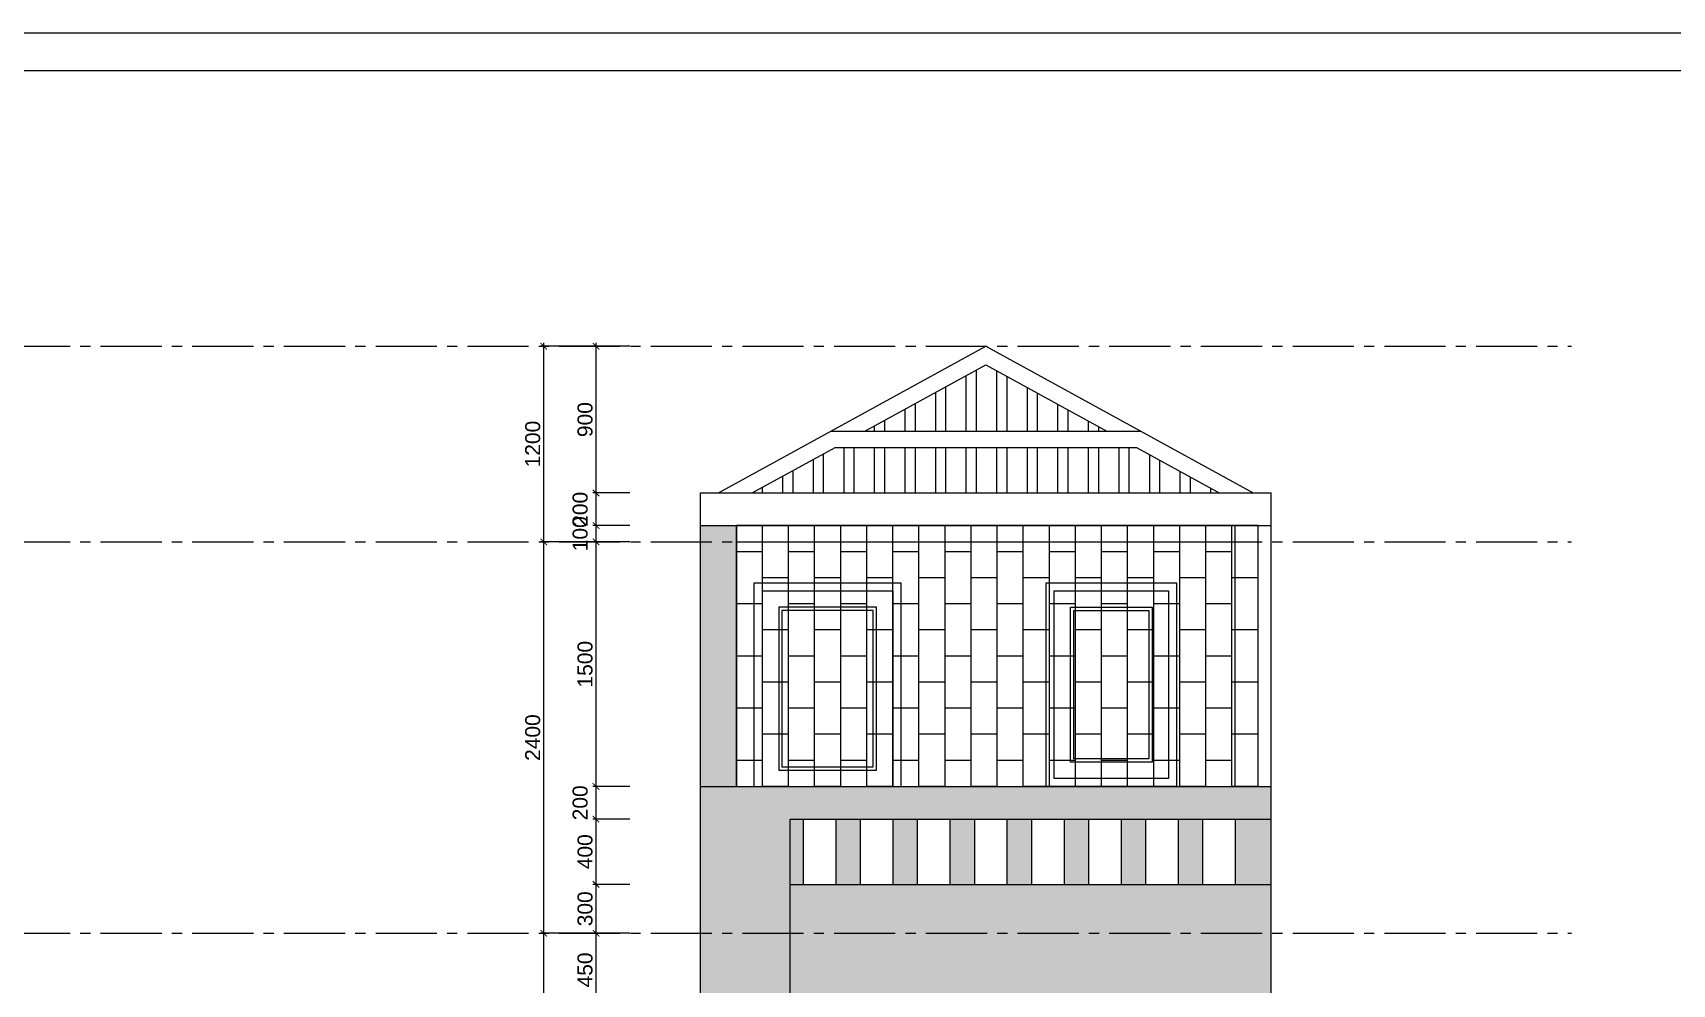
# Model space of a CAD drawing. Header units: millimetres. Extents: x 522695 to 636011, y 461124 to 505319.
# Drawn here: x 599858 to 609915, y 490053 to 495887 of the extents above; entities that cross this region are included whole.
import ezdxf

# ---------------------------------------------------------------- set-up
doc = ezdxf.new("R2010")
doc.units = ezdxf.units.MM
doc.header["$LTSCALE"] = 500
doc.header["$MEASUREMENT"] = 0
doc.linetypes.add('CENTER2', pattern=[1.125, 0.75, -0.125, 0.125, -0.125])
doc.layers.get('0').update_dxf_attribs({"linetype": 'CONTINUOUS'})
doc.layers.get('DEFPOINTS').update_dxf_attribs({"color": 250, "linetype": 'CONTINUOUS'})
for name, color, linetype, lineweight in [('DH_HATCH', 250, 'CONTINUOUS', 5), ('DH_KTHUOC', 8, 'CONTINUOUS', 5), ('DH_NETMANH', 9, 'CONTINUOUS', 5), ('DH_THAY', 4, 'CONTINUOUS', 13), ('DH_TRUC', 251, 'CENTER2', 5)]:
    doc.layers.add(name, color=color, linetype=linetype, lineweight=lineweight)
doc.layers.add('IN', color=5, linetype='CONTINUOUS')
doc.styles.add('DH_KITHUOC', font='arial.ttf')
doc.dimstyles.new('DH_100s', dxfattribs={"dimtxt": 230, "dimasz": 100, "dimexe": 50, "dimexo": 0, "dimgap": 50, "dimtad": 1, "dimdec": 0, "dimzin": 0, "dimdsep": 46, "dimtxsty": 'DH_KITHUOC', "dimblk1": 'ARCHTICK', "dimblk2": 'ARCHTICK', "dimsah": 1, "dimcen": 90, "dimdle": 50, "dimclrd": 8, "dimclre": 8, "dimclrt": 4, "dimadec": 0, "dimazin": 0, "dimtfac": 100, "dimtdec": 0, "dimtofl": 0, "dimtmove": 2, "dimatfit": 3, "dimldrblk": 'ARCHTICK', "dimfxl": 1, "dimtolj": 2, "dimtzin": 0, "dimarcsym": 0})

# ---------------------------------------------------------------- blocks, each defined once
blk = doc.blocks.new('KHUNGTEN_A3')
at = {"color": 3}
blk.add_lwpolyline([(0, 14850), (21000, 14850), (21000, 0), (0, 0)], close=True, dxfattribs=at)
blk.add_lwpolyline([(379.8, 14704), (20854, 14704), (20854, 146), (379.8, 146)], close=True)
blk = doc.blocks.new('_ARCHTICK')
at = {"color": 0, "linetype": 'ByBlock', "const_width": 0.15}
blk.add_lwpolyline([(-0.5, -0.5), (0.5, 0.5)], dxfattribs=at)
blk = doc.blocks.new('*D693')
at = {"layer": 'DEFPOINTS', "color": 0, "transparency": 16777216}
for p in [(603313, 490665), (603520, 490665), (603520, 490365)]:
    blk.add_point(p, dxfattribs=at)
at = {"layer": 'DH_KTHUOC', "color": 8, "lineweight": -2, "transparency": 16777216}
for p, q in [((603520, 490665), (603293, 490665)), ((603313, 490345), (603313, 490685)), ((603520, 490365), (603293, 490365))]:
    blk.add_line(p, q, dxfattribs=at)
at = {"layer": 'DH_KTHUOC', "color": 8, "lineweight": -2, "transparency": 16777216, "xscale": 40, "yscale": 40, "zscale": 40}
for p, rotation in [((603313, 490665), 90), ((603313, 490365), 270)]:
    blk.add_blockref('_ARCHTICK', p, dxfattribs=dict(at, rotation=rotation))
at = {"layer": 'DH_KTHUOC', "color": 4, "transparency": 16777216, "insert": (603246, 490515), "char_height": 92, "attachment_point": 5, "rotation": 90, "style": 'DH_KITHUOC'}
blk.add_mtext('\\A2;300', dxfattribs=at)
blk = doc.blocks.new('*D694')
at = {"layer": 'DEFPOINTS', "color": 0, "transparency": 16777216}
for p in [(603313, 491065), (603520, 491065), (603520, 490665)]:
    blk.add_point(p, dxfattribs=at)
at = {"layer": 'DH_KTHUOC', "color": 8, "lineweight": -2, "transparency": 16777216}
for p, q in [((603520, 491065), (603293, 491065)), ((603313, 490645), (603313, 491085)), ((603520, 490665), (603293, 490665))]:
    blk.add_line(p, q, dxfattribs=at)
at = {"layer": 'DH_KTHUOC', "color": 8, "lineweight": -2, "transparency": 16777216, "xscale": 40, "yscale": 40, "zscale": 40}
for p, rotation in [((603313, 491065), 90), ((603313, 490665), 270)]:
    blk.add_blockref('_ARCHTICK', p, dxfattribs=dict(at, rotation=rotation))
at = {"layer": 'DH_KTHUOC', "color": 4, "transparency": 16777216, "insert": (603246, 490865), "char_height": 92, "attachment_point": 5, "rotation": 90, "style": 'DH_KITHUOC'}
blk.add_mtext('\\A2;400', dxfattribs=at)
blk = doc.blocks.new('*D695')
at = {"layer": 'DEFPOINTS', "color": 0, "transparency": 16777216}
for p in [(603313, 491265), (603520, 491265), (603520, 491065)]:
    blk.add_point(p, dxfattribs=at)
at = {"layer": 'DH_KTHUOC', "color": 8, "lineweight": -2, "transparency": 16777216}
for p, q in [((603520, 491265), (603293, 491265)), ((603313, 491045), (603313, 491285)), ((603520, 491065), (603293, 491065))]:
    blk.add_line(p, q, dxfattribs=at)
at = {"layer": 'DH_KTHUOC', "color": 8, "lineweight": -2, "transparency": 16777216, "xscale": 40, "yscale": 40, "zscale": 40}
for p, rotation in [((603313, 491265), 90), ((603313, 491065), 270)]:
    blk.add_blockref('_ARCHTICK', p, dxfattribs=dict(at, rotation=rotation))
at = {"layer": 'DH_KTHUOC', "color": 4, "transparency": 16777216, "insert": (603216, 491165), "char_height": 92, "attachment_point": 5, "rotation": 90, "style": 'DH_KITHUOC'}
blk.add_mtext('\\A2;200', dxfattribs=at)
blk = doc.blocks.new('*D696')
at = {"layer": 'DEFPOINTS', "color": 0, "transparency": 16777216}
for p in [(603313, 492765), (603520, 492765), (603520, 491265)]:
    blk.add_point(p, dxfattribs=at)
at = {"layer": 'DH_KTHUOC', "color": 8, "lineweight": -2, "transparency": 16777216}
for p, q in [((603520, 492765), (603293, 492765)), ((603313, 491245), (603313, 492785)), ((603520, 491265), (603293, 491265))]:
    blk.add_line(p, q, dxfattribs=at)
at = {"layer": 'DH_KTHUOC', "color": 8, "lineweight": -2, "transparency": 16777216, "xscale": 40, "yscale": 40, "zscale": 40}
for p, rotation in [((603313, 492765), 90), ((603313, 491265), 270)]:
    blk.add_blockref('_ARCHTICK', p, dxfattribs=dict(at, rotation=rotation))
at = {"layer": 'DH_KTHUOC', "color": 4, "transparency": 16777216, "insert": (603246, 492015), "char_height": 92, "attachment_point": 5, "rotation": 90, "style": 'DH_KITHUOC'}
blk.add_mtext('\\A2;1500', dxfattribs=at)
blk = doc.blocks.new('*D697')
at = {"layer": 'DEFPOINTS', "color": 0, "transparency": 16777216}
for p in [(603313, 492865), (603520, 492865), (603520, 492765)]:
    blk.add_point(p, dxfattribs=at)
at = {"layer": 'DH_KTHUOC', "color": 8, "lineweight": -2, "transparency": 16777216}
for p, q in [((603520, 492865), (603293, 492865)), ((603313, 492745), (603313, 492885)), ((603520, 492765), (603293, 492765))]:
    blk.add_line(p, q, dxfattribs=at)
at = {"layer": 'DH_KTHUOC', "color": 8, "lineweight": -2, "transparency": 16777216, "xscale": 40, "yscale": 40, "zscale": 40}
for p, rotation in [((603313, 492865), 90), ((603313, 492765), 270)]:
    blk.add_blockref('_ARCHTICK', p, dxfattribs=dict(at, rotation=rotation))
at = {"layer": 'DH_KTHUOC', "color": 4, "transparency": 16777216, "insert": (603216, 492815), "char_height": 92, "attachment_point": 5, "rotation": 90, "style": 'DH_KITHUOC'}
blk.add_mtext('\\A2;100', dxfattribs=at)
blk = doc.blocks.new('*D698')
at = {"layer": 'DEFPOINTS', "color": 0, "transparency": 16777216}
for p in [(603313, 493065), (603520, 493065), (603520, 492865)]:
    blk.add_point(p, dxfattribs=at)
at = {"layer": 'DH_KTHUOC', "color": 8, "lineweight": -2, "transparency": 16777216}
for p, q in [((603520, 493065), (603293, 493065)), ((603313, 492845), (603313, 493085)), ((603520, 492865), (603293, 492865))]:
    blk.add_line(p, q, dxfattribs=at)
at = {"layer": 'DH_KTHUOC', "color": 8, "lineweight": -2, "transparency": 16777216, "xscale": 40, "yscale": 40, "zscale": 40}
for p, rotation in [((603313, 493065), 90), ((603313, 492865), 270)]:
    blk.add_blockref('_ARCHTICK', p, dxfattribs=dict(at, rotation=rotation))
at = {"layer": 'DH_KTHUOC', "color": 4, "transparency": 16777216, "insert": (603216, 492965), "char_height": 92, "attachment_point": 5, "rotation": 90, "style": 'DH_KITHUOC'}
blk.add_mtext('\\A2;200', dxfattribs=at)
blk = doc.blocks.new('*D699')
at = {"layer": 'DEFPOINTS', "color": 0, "transparency": 16777216}
for p in [(603313, 493965), (603520, 493965), (603520, 493065)]:
    blk.add_point(p, dxfattribs=at)
at = {"layer": 'DH_KTHUOC', "color": 8, "lineweight": -2, "transparency": 16777216}
for p, q in [((603313, 493045), (603313, 493985)), ((603520, 493965), (603293, 493965)), ((603520, 493065), (603293, 493065))]:
    blk.add_line(p, q, dxfattribs=at)
at = {"layer": 'DH_KTHUOC', "color": 8, "lineweight": -2, "transparency": 16777216, "xscale": 40, "yscale": 40, "zscale": 40}
for p, rotation in [((603313, 493965), 90), ((603313, 493065), 270)]:
    blk.add_blockref('_ARCHTICK', p, dxfattribs=dict(at, rotation=rotation))
at = {"layer": 'DH_KTHUOC', "color": 4, "transparency": 16777216, "insert": (603246, 493515), "char_height": 92, "attachment_point": 5, "rotation": 90, "style": 'DH_KITHUOC'}
blk.add_mtext('\\A2;900', dxfattribs=at)
blk = doc.blocks.new('*D703')
at = {"layer": 'DEFPOINTS', "color": 0, "transparency": 16777216}
for p in [(602992, 490365), (603520, 490365), (603520, 484365)]:
    blk.add_point(p, dxfattribs=at)
at = {"layer": 'DH_KTHUOC', "color": 8, "lineweight": -2, "transparency": 16777216}
for p, q in [((603520, 490365), (602972, 490365)), ((602992, 484345), (602992, 490385)), ((603520, 484365), (602972, 484365))]:
    blk.add_line(p, q, dxfattribs=at)
at = {"layer": 'DH_KTHUOC', "color": 8, "lineweight": -2, "transparency": 16777216, "xscale": 40, "yscale": 40, "zscale": 40}
for p, rotation in [((602992, 490365), 90), ((602992, 484365), 270)]:
    blk.add_blockref('_ARCHTICK', p, dxfattribs=dict(at, rotation=rotation))
at = {"layer": 'DH_KTHUOC', "color": 4, "transparency": 16777216, "insert": (602925, 487365), "char_height": 92, "attachment_point": 5, "rotation": 90, "style": 'DH_KITHUOC'}
blk.add_mtext('\\A2;6000', dxfattribs=at)
blk = doc.blocks.new('*D704')
at = {"layer": 'DEFPOINTS', "color": 0, "transparency": 16777216}
for p in [(602992, 492765), (603520, 492765), (603520, 490365)]:
    blk.add_point(p, dxfattribs=at)
at = {"layer": 'DH_KTHUOC', "color": 8, "lineweight": -2, "transparency": 16777216}
for p, q in [((603520, 492765), (602972, 492765)), ((602992, 490345), (602992, 492785)), ((603520, 490365), (602972, 490365))]:
    blk.add_line(p, q, dxfattribs=at)
at = {"layer": 'DH_KTHUOC', "color": 8, "lineweight": -2, "transparency": 16777216, "xscale": 40, "yscale": 40, "zscale": 40}
for p, rotation in [((602992, 492765), 90), ((602992, 490365), 270)]:
    blk.add_blockref('_ARCHTICK', p, dxfattribs=dict(at, rotation=rotation))
at = {"layer": 'DH_KTHUOC', "color": 4, "transparency": 16777216, "insert": (602925, 491565), "char_height": 92, "attachment_point": 5, "rotation": 90, "style": 'DH_KITHUOC'}
blk.add_mtext('\\A2;2400', dxfattribs=at)
blk = doc.blocks.new('*D705')
at = {"layer": 'DEFPOINTS', "color": 0, "transparency": 16777216}
for p in [(602992, 493965), (603520, 493965), (603520, 492765)]:
    blk.add_point(p, dxfattribs=at)
at = {"layer": 'DH_KTHUOC', "color": 8, "lineweight": -2, "transparency": 16777216}
for p, q in [((602992, 492745), (602992, 493985)), ((603520, 493965), (602972, 493965)), ((603520, 492765), (602972, 492765))]:
    blk.add_line(p, q, dxfattribs=at)
at = {"layer": 'DH_KTHUOC', "color": 8, "lineweight": -2, "transparency": 16777216, "xscale": 40, "yscale": 40, "zscale": 40}
for p, rotation in [((602992, 493965), 90), ((602992, 492765), 270)]:
    blk.add_blockref('_ARCHTICK', p, dxfattribs=dict(at, rotation=rotation))
at = {"layer": 'DH_KTHUOC', "color": 4, "transparency": 16777216, "insert": (602925, 493365), "char_height": 92, "attachment_point": 5, "rotation": 90, "style": 'DH_KITHUOC'}
blk.add_mtext('\\A2;1200', dxfattribs=at)
blk = doc.blocks.new('*D869')
at = {"layer": 'DEFPOINTS', "color": 0, "transparency": 16777216}
for p in [(603313, 490365), (603520, 490365), (603520, 489915)]:
    blk.add_point(p, dxfattribs=at)
at = {"layer": 'DH_KTHUOC', "color": 8, "lineweight": -2, "transparency": 16777216}
for p, q in [((603520, 490365), (603293, 490365)), ((603313, 489895), (603313, 490385)), ((603520, 489915), (603293, 489915))]:
    blk.add_line(p, q, dxfattribs=at)
at = {"layer": 'DH_KTHUOC', "color": 8, "lineweight": -2, "transparency": 16777216, "xscale": 40, "yscale": 40, "zscale": 40}
for p, rotation in [((603313, 490365), 90), ((603313, 489915), 270)]:
    blk.add_blockref('_ARCHTICK', p, dxfattribs=dict(at, rotation=rotation))
at = {"layer": 'DH_KTHUOC', "color": 4, "transparency": 16777216, "insert": (603246, 490140), "char_height": 92, "attachment_point": 5, "rotation": 90, "style": 'DH_KITHUOC'}
blk.add_mtext('\\A2;450', dxfattribs=at)

msp = doc.modelspace()

# ---------------------------------------------------------------- hatches: boundary and pattern name
at = {"layer": 'DH_HATCH'}
h = msp.add_hatch(dxfattribs=at)
h.set_pattern_fill('ANSI32', color=256, scale=500, angle=45, style=0)
h.set_pattern_definition([(90, (604271.68, 493065), (-187.5, 3e-14), []), (90, (604334.18, 493127.5), (-187.5, 3e-14), [])])
h.paths.add_polyline_path([(606628.2, 493343.7), (604779.5, 493343.7), (604271.7, 493065), (607136, 493065)])
h.paths.add_polyline_path([(605703.8, 493850.9), (604961.7, 493443.7), (606446, 493443.7)])
at = {"layer": 'DH_HATCH', "true_color": 0xe6e6e6}
h = msp.add_hatch(color=254, dxfattribs=at)
h.dxf.hatch_style = 1
h.paths.add_polyline_path([(604173.8, 492865), (603953.8, 492865), (603953.8, 491265), (604173.8, 491265)])
at = {"layer": 'DH_HATCH'}
h = msp.add_hatch(dxfattribs=at)
h.set_pattern_fill('AR-B816', color=256, scale=20, angle=90, style=0)
h.set_pattern_definition([(90, (604173.82, 491265), (-160, 1e-14), []), (180, (604173.82, 491265), (-160, -160), [160, -160])])
h.paths.add_polyline_path([(607374.8, 492865), (604173.8, 492865), (604173.8, 491265), (607374.8, 491265)])
at = {"layer": 'DH_HATCH', "true_color": 0xadadad}
msp.add_hatch(color=253, dxfattribs=at).paths.add_polyline_path([(604503.8, 487665), (604503.8, 491065), (607453.8, 491065), (607453.8, 491265), (603953.8, 491265), (603953.8, 478065), (607453.8, 478065), (607453.8, 478365), (604503.8, 478365)])
at = {"layer": 'DH_HATCH', "true_color": 0x575757}
h = msp.add_hatch(color=251, dxfattribs=at)
h.dxf.hatch_style = 1
h.paths.add_polyline_path([(604583.8, 491065), (604503.8, 491065), (604503.8, 490665), (604583.8, 490665)])
h.paths.add_polyline_path([(604933.8, 491065), (604783.8, 491065), (604783.8, 490665), (604933.8, 490665)])
h.paths.add_polyline_path([(605283.8, 491065), (605133.8, 491065), (605133.8, 490665), (605283.8, 490665)])
h.paths.add_polyline_path([(605633.8, 491065), (605483.8, 491065), (605483.8, 490665), (605633.8, 490665)])
h.paths.add_polyline_path([(605983.8, 491065), (605833.8, 491065), (605833.8, 490665), (605983.8, 490665)])
h.paths.add_polyline_path([(606333.8, 491065), (606183.8, 491065), (606183.8, 490665), (606333.8, 490665)])
h.paths.add_polyline_path([(606683.8, 491065), (606533.8, 491065), (606533.8, 490665), (606683.8, 490665)])
h.paths.add_polyline_path([(607033.8, 491065), (606883.8, 491065), (606883.8, 490665), (607033.8, 490665)])
h.paths.add_polyline_path([(607453.8, 491065), (607233.8, 491065), (607233.8, 490665), (607453.8, 490665)])
at = {"layer": 'DH_HATCH', "true_color": 0xe6e6e6}
h = msp.add_hatch(color=254, dxfattribs=at)
h.dxf.hatch_style = 1
h.paths.add_polyline_path([(606843.8, 486915), (606843.8, 486815), (606743.8, 486815), (606743.8, 485215), (606743.8, 483915), (606843.8, 483915), (606843.8, 483815), (606743.8, 483815), (606743.8, 482215), (606743.8, 480915), (606843.8, 480915), (606843.8, 480815), (606743.8, 480815), (606743.8, 479215), (605143.8, 479215), (605143.8, 480815), (605043.8, 480815), (605043.8, 480915), (605143.8, 480915), (605143.8, 482215), (605143.8, 483815), (605043.8, 483815), (605043.8, 483915), (605143.8, 483915), (605143.8, 485215), (605143.8, 486815), (605043.8, 486815), (605043.8, 486915)], flags=16)
h.paths.add_polyline_path([(606693.8, 486765), (606693.8, 485265), (605193.8, 485265), (605193.8, 486765)], flags=0)
h.paths.add_polyline_path([(606063.8, 486665), (605823.8, 486665), (605823.8, 486040), (606063.8, 486040)], flags=0)
h.paths.add_polyline_path([(606293.8, 486665), (606593.8, 486665), (606593.8, 485365), (606293.8, 485365)], flags=0)
h.paths.add_polyline_path([(605593.8, 486665), (605593.8, 485365), (605293.8, 485365), (605293.8, 486665)], flags=0)
h.paths.add_polyline_path([(606693.8, 483765), (606693.8, 482265), (605193.8, 482265), (605193.8, 483765)], flags=0)
h.paths.add_polyline_path([(606063.8, 483665), (606063.8, 482365), (605823.8, 482365), (605823.8, 483665)], flags=0)
h.paths.add_polyline_path([(606293.8, 483665), (606593.8, 483665), (606593.8, 482365), (606293.8, 482365)], flags=0)
h.paths.add_polyline_path([(605593.8, 483665), (605593.8, 482365), (605293.8, 482365), (605293.8, 483665)], flags=0)
h.paths.add_polyline_path([(606693.8, 480765), (606693.8, 479265), (605193.8, 479265), (605193.8, 480765)], flags=0)
h.paths.add_polyline_path([(606063.8, 480665), (606063.8, 479365), (605823.8, 479365), (605823.8, 480665)], flags=0)
h.paths.add_polyline_path([(606293.8, 480665), (606593.8, 480665), (606593.8, 479365), (606293.8, 479365)], flags=0)
h.paths.add_polyline_path([(605593.8, 480665), (605593.8, 479365), (605293.8, 479365), (605293.8, 480665)], flags=0)
h.paths.add_polyline_path([(605043.8, 489815), (605043.8, 489915), (606843.8, 489915), (606843.8, 489815)])
h.paths.add_polyline_path([(606743.8, 488215), (605143.8, 488215), (605143.8, 489815), (606743.8, 489815)])
h.paths.add_polyline_path([(607453.8, 490665), (604503.8, 490665), (604503.8, 478365), (607453.8, 478365)])
h.paths.add_polyline_path([(606743.8, 486915), (605143.8, 486915), (605143.8, 488215), (606743.8, 488215)])

# ---------------------------------------------------------------- linework, layer by layer
at = {"layer": 'DH_HATCH'}
msp.add_lwpolyline([(607374.8, 492865), (604173.8, 492865), (604173.8, 491265), (607374.8, 491265)], close=True, dxfattribs=at)
at = {"layer": 'DH_NETMANH'}
for points in [[(604961.7, 493443.7), (605703.8, 493850.9), (606446, 493443.7)], [(604753.8, 493443.7), (606653.8, 493443.7)], [(604271.7, 493065), (604779.5, 493343.7)], [(604779.5, 493343.7), (606628.2, 493343.7)], [(606628.2, 493343.7), (607136, 493065)], [(604173.8, 492765), (607233.8, 492765)], [(604283.8, 491265), (604283.8, 492515), (605183.8, 492515), (605183.8, 491265)], [(604333.8, 491265), (604333.8, 492465), (605133.8, 492465), (605133.8, 491265)], [(604583.8, 491065), (604583.8, 490665)], [(604783.8, 491065), (604783.8, 490665)], [(604933.8, 491065), (604933.8, 490665)], [(605133.8, 491065), (605133.8, 490665)], [(605283.8, 491065), (605283.8, 490665)], [(605483.8, 491065), (605483.8, 490665)], [(605633.8, 491065), (605633.8, 490665)], [(605833.8, 491065), (605833.8, 490665)], [(605983.8, 491065), (605983.8, 490665)], [(606183.8, 491065), (606183.8, 490665)], [(606333.8, 491065), (606333.8, 490665)], [(606533.8, 491065), (606533.8, 490665)], [(606683.8, 491065), (606683.8, 490665)], [(606883.8, 491065), (606883.8, 490665)], [(607033.8, 491065), (607033.8, 490665)], [(607233.8, 491065), (607233.8, 490665)]]:
    msp.add_lwpolyline(points, dxfattribs=at)
for points in [[(606073.8, 492515), (606873.8, 492515), (606873.8, 491265), (606073.8, 491265)], [(606123.8, 492465), (606823.8, 492465), (606823.8, 491315), (606123.8, 491315)], [(604433.8, 491365), (605033.8, 491365), (605033.8, 492365), (604433.8, 492365)], [(606223.8, 492365), (606723.8, 492365), (606723.8, 491415), (606223.8, 491415)]]:
    msp.add_lwpolyline(points, close=True, dxfattribs=at)
at = {"layer": 'DH_NETMANH', "color": 250}
for points in [[(604453.8, 491385), (605013.8, 491385), (605013.8, 492345), (604453.8, 492345)], [(606243.8, 492345), (606703.8, 492345), (606703.8, 491435), (606243.8, 491435)]]:
    msp.add_lwpolyline(points, close=True, dxfattribs=at)
at = {"layer": 'DH_THAY'}
msp.add_line((604503.8, 490665), (607453.8, 490665), dxfattribs=at)
for points in [[(604063.8, 493065), (605703.8, 493965), (607343.8, 493065)], [(603953.8, 474765), (603953.8, 493065)], [(603953.8, 493065), (607453.8, 493065)], [(607453.8, 474765), (607453.8, 493065)], [(603953.8, 492865), (607453.8, 492865)], [(604173.8, 491265), (604173.8, 492865)], [(607233.8, 491265), (607233.8, 492865)], [(603953.8, 491265), (607453.8, 491265)], [(604503.8, 490665), (604503.8, 491065), (607453.8, 491065)], [(604503.8, 478365), (604503.8, 490665)]]:
    msp.add_lwpolyline(points, dxfattribs=at)
at = {"layer": 'DH_TRUC'}
for points in [[(585086.5, 493965), (609296.2, 493965)], [(585086.5, 492765), (609296.2, 492765)], [(585086.5, 490365), (609296.2, 490365)]]:
    msp.add_lwpolyline(points, dxfattribs=at)
at = {"layer": 'IN'}
msp.add_lwpolyline([(582372.2, 495887.2), (615636.2, 495887.2), (615636.2, 472364.8), (582372.2, 472364.8)], close=True, dxfattribs=at)

# ---------------------------------------------------------------- block references
at = {"xscale": 1.584000000078231, "yscale": 1.584000000078231, "zscale": 1.584000000078231}
msp.add_blockref('KHUNGTEN_A3', (582372.2, 472364.8), dxfattribs=at)

# ---------------------------------------------------------------- dimensions: what is measured, and where the dimension line sits
at = {"layer": 'DH_KTHUOC'}
for base, p1, p2, picture, middle in [((602992, 493965), (603519.8, 492765), (603519.8, 493965), '*D705', (602925, 493365)), ((603312.9, 493965), (603519.8, 493065), (603519.8, 493965), '*D699', (603245.9, 493515)), ((603312.9, 493065), (603519.8, 492865), (603519.8, 493065), '*D698', (603215.9, 492965)), ((603312.9, 492865), (603519.8, 492765), (603519.8, 492865), '*D697', (603215.9, 492815)), ((602992, 492765), (603519.8, 490365), (603519.8, 492765), '*D704', (602925, 491565)), ((603312.9, 492765), (603519.8, 491265), (603519.8, 492765), '*D696', (603245.9, 492015)), ((603312.9, 491265), (603519.8, 491065), (603519.8, 491265), '*D695', (603215.9, 491165)), ((603312.9, 491065), (603519.8, 490665), (603519.8, 491065), '*D694', (603245.9, 490865)), ((603312.9, 490665), (603519.8, 490365), (603519.8, 490665), '*D693', (603245.9, 490515)), ((602992, 490365), (603519.8, 484365), (603519.8, 490365), '*D703', (602925, 487365)), ((603312.9, 490365), (603519.8, 489915), (603519.8, 490365), '*D869', (603245.9, 490140))]:
    dim = msp.add_linear_dim(base=base, p1=p1, p2=p2, angle=90, dimstyle='DH_100s', override={"dimscale": 0.4, "dimarcsym": 2}, dxfattribs=at)
    dim.commit()
    dim.dimension.update_dxf_attribs({"geometry": picture, "text_midpoint": middle})

doc.saveas('drawing.dxf')
